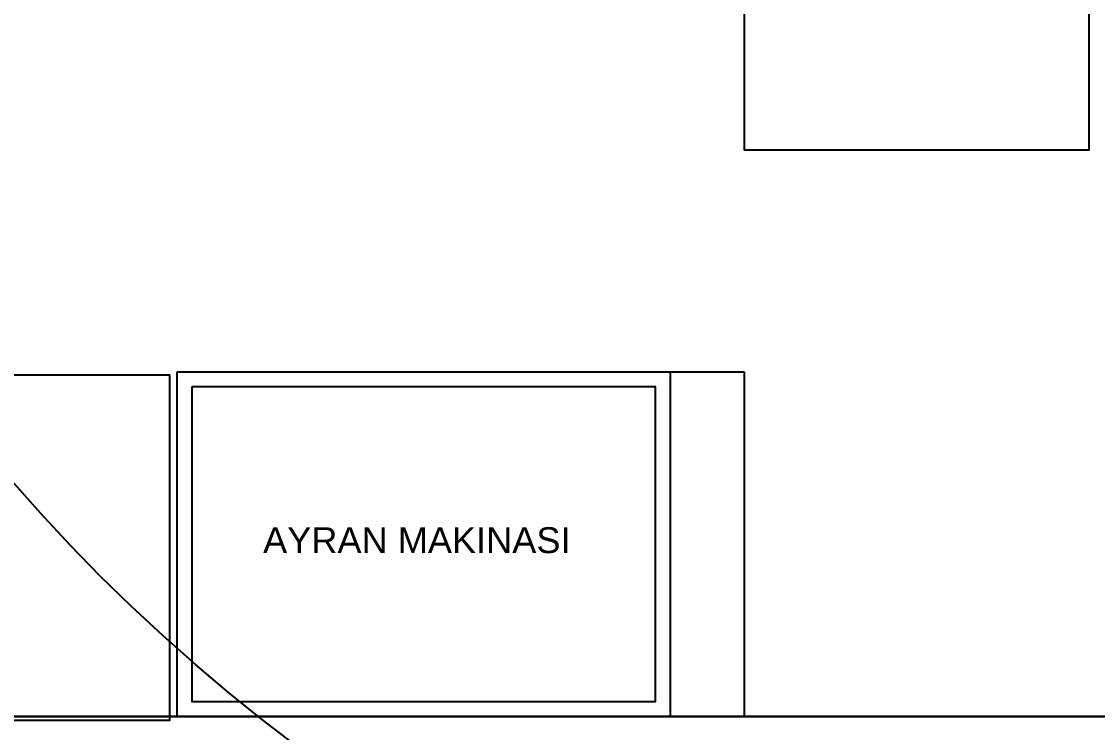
# Model space of a CAD drawing. Header units: millimetres. Extents: x 11848 to 21447, y 11375 to 20030.
# Drawn here: x 15783.6 to 16001.9, y 18375.2 to 18519.5 of the extents above; entities that cross this region are included whole.
import ezdxf

# ---------------------------------------------------------------- set-up
doc = ezdxf.new("R2010")
doc.units = ezdxf.units.MM
doc.layers.add('CZM DUVAR', color=32, linetype='Continuous', lineweight=30)
doc.layers.add('CZM YAZI', color=40, linetype='Continuous')
doc.layers.add('endustriyel', color=251, linetype='Continuous')
doc.styles.get("Standard").update_dxf_attribs({"font": 'arial.ttf'})

msp = doc.modelspace()

# ---------------------------------------------------------------- linework, layer by layer
for p, q in [((15915.218, 18448.463), (15930.218, 18448.463)), ((15915.218, 18448.463), (15915.218, 18378.463)), ((15930.218, 18448.463), (15930.218, 18378.463))]:
    msp.add_line(p, q)
msp.add_circle((16058.838, 18666.234), 366.622)
at = {"layer": 'CZM DUVAR'}
msp.add_line((15505.528, 18378.463), (16125.218, 18378.463), dxfattribs=at)
at = {"layer": 'endustriyel'}
for points in [[(15930.218, 18898.463), (15930.218, 18493.463), (16000.218, 18493.463), (16000.218, 18898.463)], [(15815.218, 18448.463), (15915.218, 18448.463), (15915.218, 18378.463), (15815.218, 18378.463)], [(15813.735, 18447.757), (15713.735, 18447.757), (15713.735, 18377.757), (15813.735, 18377.757)], [(15818.218, 18445.463), (15912.218, 18445.463), (15912.218, 18381.463), (15818.218, 18381.463)]]:
    msp.add_lwpolyline(points, close=True, dxfattribs=at)
msp.add_lwpolyline([(15553.063, 18377.757), (15813.735, 18377.757), (15813.735, 18447.757), (15553.063, 18447.757)], dxfattribs=at)

# ---------------------------------------------------------------- texts
at = {"layer": 'CZM YAZI', "insert": (15832.626, 18416.9), "char_height": 5.2536, "attachment_point": 1}
msp.add_mtext_dynamic_manual_height_columns('AYRAN MAKINASI', width=70.94601, gutter_width=1, heights=[0], dxfattribs=at)

doc.saveas('drawing.dxf')
